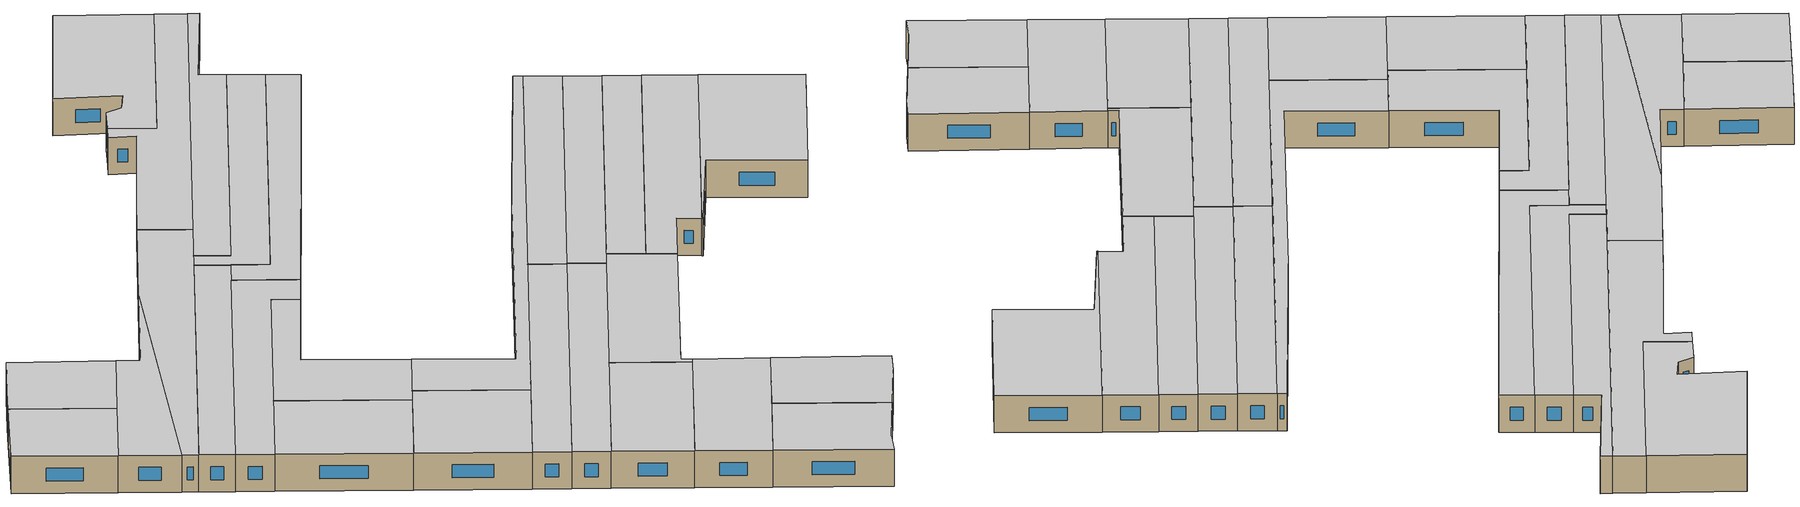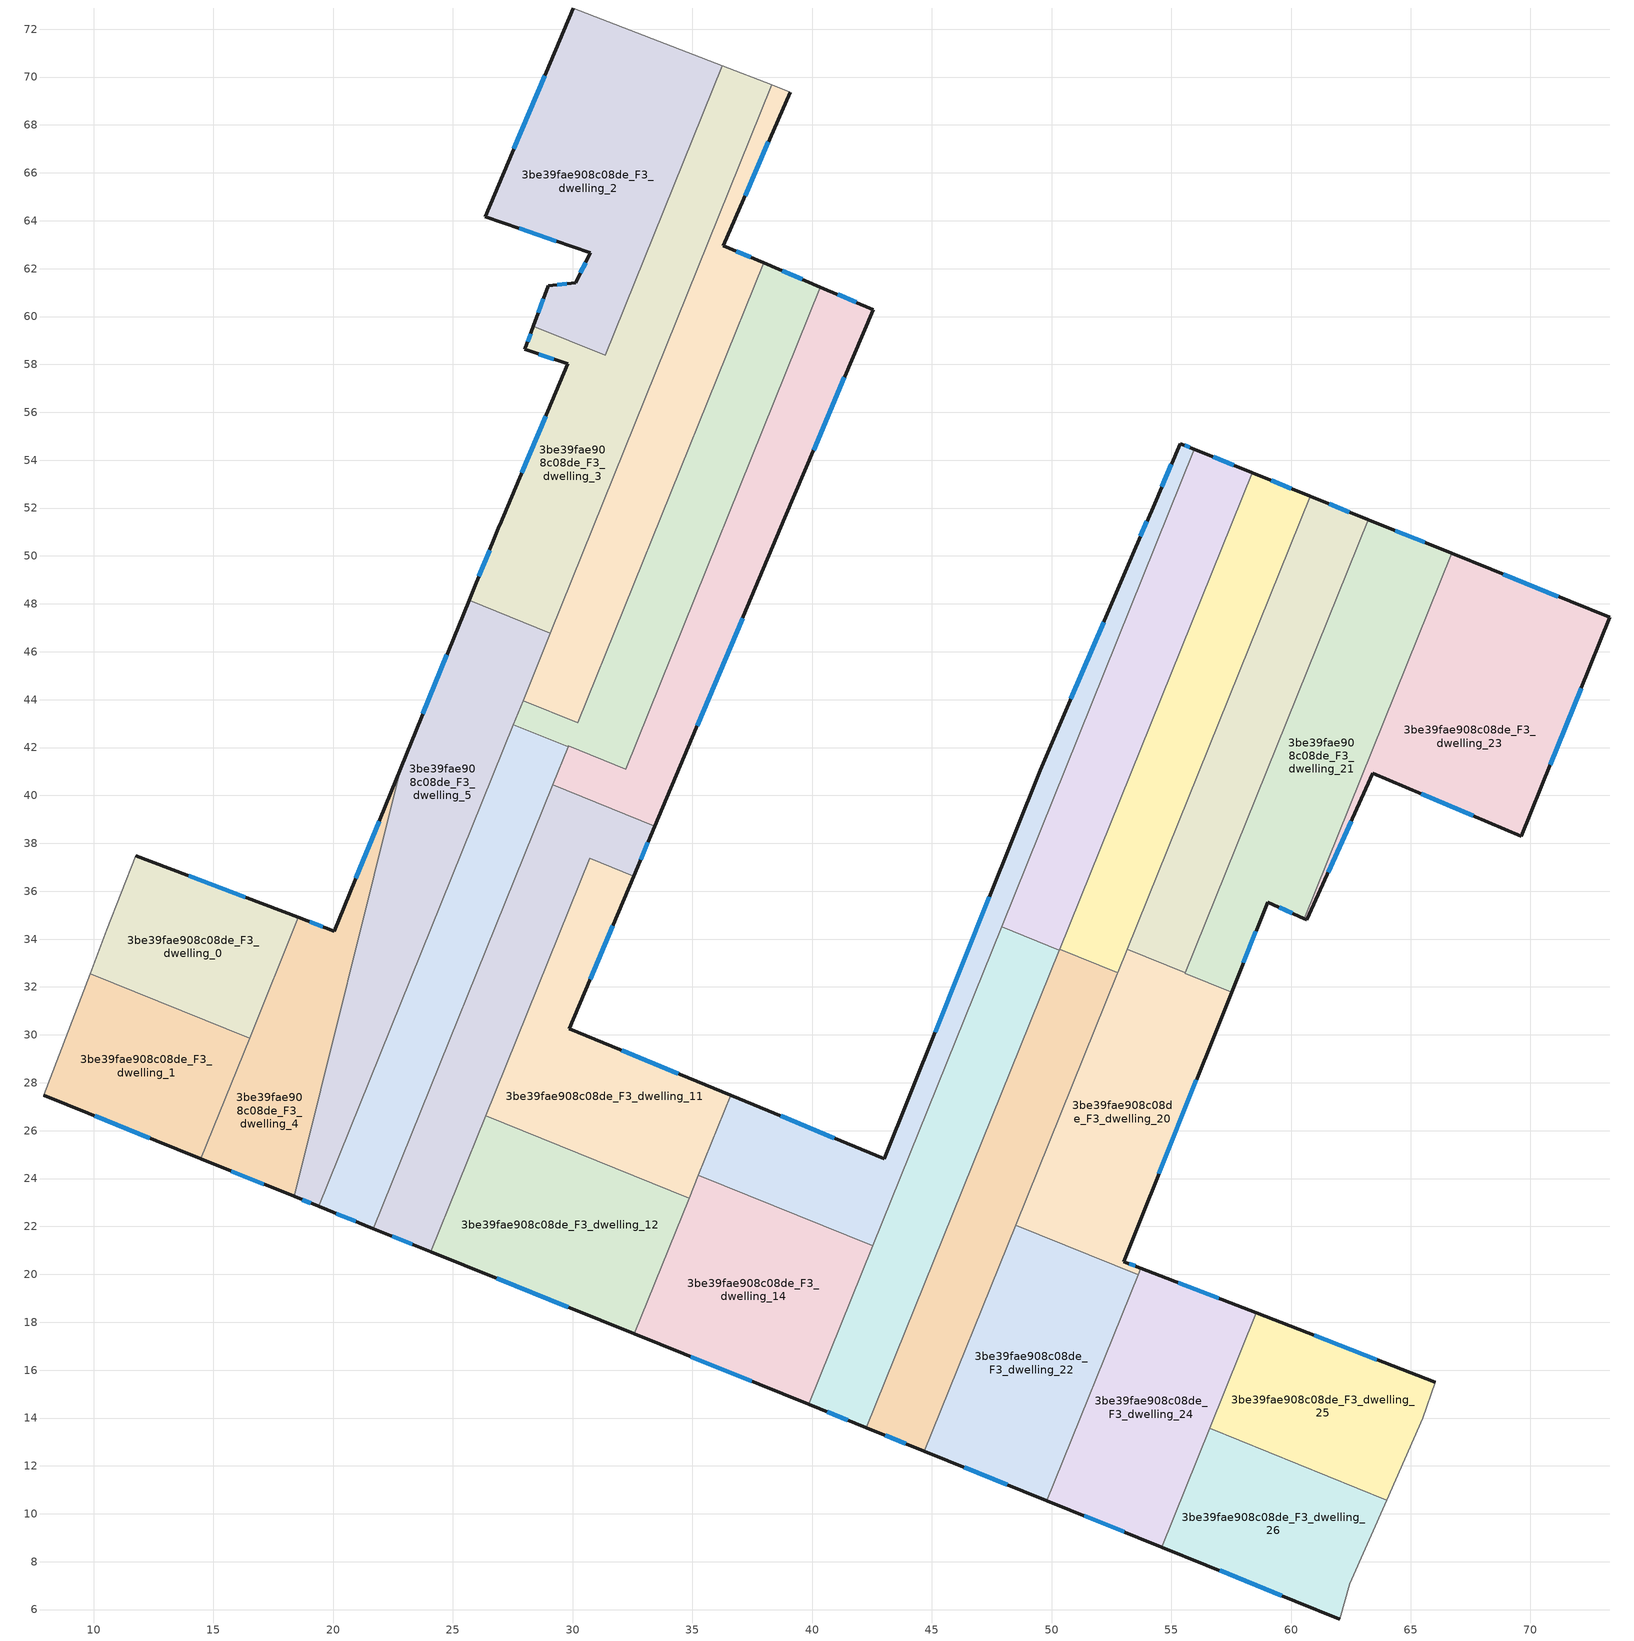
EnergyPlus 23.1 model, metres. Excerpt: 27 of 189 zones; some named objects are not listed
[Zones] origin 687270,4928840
3be39fae908c08de_F3_dwelling_0
 floor to 3be39fae908c08de_F2_dwelling_0 (EU_floor_Construction): 18.54,34.91 16.51,29.87 9.85,32.56 10.54,34.39 11.75,37.49 z9
 wall outside (EU_wall_Construction): 18.54,34.91 11.75,37.49 z9:12
 wall to 3be39fae908c08de_F3_dwelling_1 (EU_wall_Construction): 9.85,32.56 16.51,29.87 z9:12
 wall adiabatic (EU_wall_Construction): 11.75,37.49 10.54,34.39 9.85,32.56 z9:12
 wall to 3be39fae908c08de_F3_dwelling_4 (EU_wall_Construction): 16.51,29.87 18.54,34.91 z9:12
 window (EU_Window_Construction): 16.33,35.75 13.96,36.65 z9.98:11.02
 ceiling to 3be39fae908c08de_F4_dwelling_0 (EU_floor_Construction): 16.51,29.87 18.54,34.91 11.75,37.49 10.54,34.39 9.85,32.56 z12
3be39fae908c08de_F3_dwelling_1
 floor to 3be39fae908c08de_F2_dwelling_1 (EU_floor_Construction): 16.51,29.87 14.47,24.83 7.91,27.48 8.56,29.18 9.85,32.56 z9
 wall outside (EU_wall_Construction): 7.91,27.48 14.47,24.83 z9:12
 wall adiabatic (EU_wall_Construction): 9.85,32.56 8.56,29.18 7.91,27.48 z9:12
 wall to 3be39fae908c08de_F3_dwelling_4 (EU_wall_Construction): 14.47,24.83 16.5,29.87 z9:12
 window (EU_Window_Construction): 10.04,26.62 12.34,25.69 z9.98:11.02
 ceiling to 3be39fae908c08de_F4_dwelling_1 (EU_floor_Construction): 14.47,24.83 16.51,29.87 9.85,32.56 8.56,29.18 7.91,27.48 z12
3be39fae908c08de_F3_dwelling_10
 floor to 3be39fae908c08de_F2_dwelling_10 (EU_floor_Construction): 33.43,38.72 32.55,36.63 30.71,37.37 24.07,20.95 21.68,21.91 29.17,40.44 z9
 wall outside (EU_wall_Construction): 32.55,36.63 33.43,38.72 / 21.68,21.91 24.07,20.95 z9:12
 wall to 3be39fae908c08de_F3_dwelling_9 (EU_wall_Construction): 33.43,38.72 29.17,40.44 z9:12
 wall to 3be39fae908c08de_F3_dwelling_11 (EU_wall_Construction): 26.36,26.62 30.71,37.37 32.55,36.63 z9:12
 wall to 3be39fae908c08de_F3_dwelling_8 (EU_wall_Construction): 29.17,40.44 21.68,21.91 z9:12
 wall to 3be39fae908c08de_F3_dwelling_12 (EU_wall_Construction): 24.07,20.95 26.36,26.62 z9:12
 window (EU_Window_Construction): 32.84,37.31 33.14,38.04 / 22.46,21.6 23.29,21.26 z9.98:11.02
 ceiling to 3be39fae908c08de_F4_dwelling_10 (EU_floor_Construction): 24.07,20.95 30.71,37.37 32.55,36.63 33.43,38.72 29.17,40.44 21.68,21.91 z12
3be39fae908c08de_F3_dwelling_11
 floor to 3be39fae908c08de_F2_dwelling_11 (EU_floor_Construction): 32.55,36.63 29.86,30.26 36.6,27.47 34.87,23.18 26.36,26.62 30.71,37.37 z9
 wall outside (EU_wall_Construction): 36.6,27.47 29.86,30.26 32.55,36.63 z9:12
 wall to 3be39fae908c08de_F3_dwelling_12 (EU_wall_Construction): 26.36,26.62 34.87,23.18 z9:12
 wall to 3be39fae908c08de_F3_dwelling_13 (EU_wall_Construction): 35.25,24.14 36.6,27.47 z9:12
 wall to 3be39fae908c08de_F3_dwelling_14 (EU_wall_Construction): 34.87,23.18 35.25,24.14 z9:12
 window (EU_Window_Construction): 30.74,32.33 31.68,34.56 / 34.41,28.38 32.05,29.35 z9.98:11.02
 ceiling to 3be39fae908c08de_F4_dwelling_11 (EU_floor_Construction): 34.87,23.18 36.6,27.47 29.86,30.26 32.55,36.63 30.71,37.37 26.36,26.62 z12
3be39fae908c08de_F3_dwelling_12
 floor to 3be39fae908c08de_F2_dwelling_12 (EU_floor_Construction): 34.87,23.18 32.57,17.51 24.07,20.95 26.36,26.62 z9
 wall outside (EU_wall_Construction): 24.07,20.95 32.57,17.51 z9:12
 wall to 3be39fae908c08de_F3_dwelling_14 (EU_wall_Construction): 32.57,17.51 34.87,23.18 z9:12
 window (EU_Window_Construction): 26.84,19.83 29.81,18.63 z9.98:11.02
 ceiling to 3be39fae908c08de_F4_dwelling_12 (EU_floor_Construction): 32.57,17.51 34.87,23.18 26.36,26.62 24.07,20.95 z12
3be39fae908c08de_F3_dwelling_13
 floor to 3be39fae908c08de_F2_dwelling_13 (EU_floor_Construction): 55.97,54.45 42.53,21.2 35.25,24.14 36.6,27.47 43.02,24.83 49.52,41.05 53.45,50.23 54.24,52.04 55.37,54.7 z9
 wall outside (EU_wall_Construction): 55.97,54.45 55.37,54.7 54.24,52.04 53.45,50.23 49.52,41.05 43.02,24.83 36.6,27.47 z9:12
 wall to 3be39fae908c08de_F3_dwelling_14 (EU_wall_Construction): 35.25,24.14 42.53,21.2 z9:12
 wall to 3be39fae908c08de_F3_dwelling_15 (EU_wall_Construction): 47.91,34.51 55.97,54.45 z9:12
 wall to 3be39fae908c08de_F3_dwelling_17 (EU_wall_Construction): 42.53,21.2 47.91,34.51 z9:12
 window (EU_Window_Construction): 47.41,35.77 45.14,30.1 / 52.17,47.24 50.8,44.03 / 53.99,51.45 53.71,50.81 / 55,53.83 54.61,52.9 / 55.77,54.53 55.57,54.62 / 40.93,25.69 38.69,26.61 z9.98:11.02
 ceiling to 3be39fae908c08de_F4_dwelling_13 (EU_floor_Construction): 42.53,21.2 55.97,54.45 55.37,54.7 54.24,52.04 53.45,50.23 49.52,41.05 43.02,24.83 36.6,27.47 35.25,24.14 z12
3be39fae908c08de_F3_dwelling_14
 floor to 3be39fae908c08de_F2_dwelling_14 (EU_floor_Construction): 42.53,21.2 39.85,14.57 32.57,17.51 35.25,24.14 z9
 wall outside (EU_wall_Construction): 32.57,17.51 39.85,14.57 z9:12
 wall to 3be39fae908c08de_F3_dwelling_17 (EU_wall_Construction): 39.85,14.57 42.53,21.2 z9:12
 window (EU_Window_Construction): 34.94,16.55 37.48,15.53 z9.98:11.02
 ceiling to 3be39fae908c08de_F4_dwelling_14 (EU_floor_Construction): 39.85,14.57 42.53,21.2 35.25,24.14 32.57,17.51 z12
3be39fae908c08de_F3_dwelling_15
 floor to 3be39fae908c08de_F2_dwelling_15 (EU_floor_Construction): 58.39,53.47 50.33,33.53 47.91,34.51 55.97,54.45 z9
 wall outside (EU_wall_Construction): 58.39,53.47 55.97,54.45 z9:12
 wall to 3be39fae908c08de_F3_dwelling_19 (EU_wall_Construction): 47.91,34.51 50.33,33.53 50.35,33.58 z9:12
 wall to 3be39fae908c08de_F3_dwelling_16 (EU_wall_Construction): 50.35,33.58 58.39,53.47 z9:12
 window (EU_Window_Construction): 57.6,53.79 56.76,54.13 z9.98:11.02
 ceiling to 3be39fae908c08de_F4_dwelling_15 (EU_floor_Construction): 50.33,33.53 58.39,53.47 55.97,54.45 47.91,34.51 z12
3be39fae908c08de_F3_dwelling_16
 floor to 3be39fae908c08de_F2_dwelling_16 (EU_floor_Construction): 60.81,52.5 52.77,32.6 50.35,33.58 58.39,53.47 z9
 wall outside (EU_wall_Construction): 60.81,52.5 58.39,53.47 z9:12
 wall to 3be39fae908c08de_F3_dwelling_19 (EU_wall_Construction): 50.35,33.58 52.77,32.6 z9:12
 wall to 3be39fae908c08de_F3_dwelling_18 (EU_wall_Construction): 53.16,33.57 60.81,52.5 z9:12
 wall to 3be39fae908c08de_F3_dwelling_20 (EU_wall_Construction): 52.77,32.6 53.16,33.57 z9:12
 window (EU_Window_Construction): 60.02,52.81 59.17,53.16 z9.98:11.02
 ceiling to 3be39fae908c08de_F4_dwelling_16 (EU_floor_Construction): 52.77,32.6 60.81,52.5 58.39,53.47 50.35,33.58 z12
3be39fae908c08de_F3_dwelling_17
 floor to 3be39fae908c08de_F2_dwelling_17 (EU_floor_Construction): 50.33,33.53 42.27,13.59 39.85,14.57 47.91,34.51 z9
 wall outside (EU_wall_Construction): 39.85,14.57 42.27,13.59 z9:12
 wall to 3be39fae908c08de_F3_dwelling_19 (EU_wall_Construction): 42.27,13.59 50.33,33.53 47.91,34.51 z9:12
 window (EU_Window_Construction): 40.64,14.25 41.48,13.91 z9.98:11.02
 ceiling to 3be39fae908c08de_F4_dwelling_17 (EU_floor_Construction): 42.27,13.59 50.33,33.53 47.91,34.51 39.85,14.57 z12
3be39fae908c08de_F3_dwelling_18
 floor to 3be39fae908c08de_F2_dwelling_18 (EU_floor_Construction): 63.22,51.52 55.58,32.6 53.16,33.58 60.81,52.5 z9
 wall outside (EU_wall_Construction): 63.22,51.52 60.81,52.5 z9:12
 wall to 3be39fae908c08de_F3_dwelling_20 (EU_wall_Construction): 53.16,33.58 55.58,32.6 z9:12
 wall to 3be39fae908c08de_F3_dwelling_21 (EU_wall_Construction): 55.58,32.6 63.22,51.52 z9:12
 window (EU_Window_Construction): 62.44,51.84 61.59,52.18 z9.98:11.02
 ceiling to 3be39fae908c08de_F4_dwelling_18 (EU_floor_Construction): 55.58,32.6 63.22,51.52 60.81,52.5 53.16,33.58 z12
3be39fae908c08de_F3_dwelling_19
 floor to 3be39fae908c08de_F2_dwelling_19 (EU_floor_Construction): 52.77,32.6 52.75,32.55 44.69,12.61 42.27,13.59 50.33,33.53 50.35,33.58 z9
 wall outside (EU_wall_Construction): 42.27,13.59 44.69,12.61 z9:12
 wall to 3be39fae908c08de_F3_dwelling_20 (EU_wall_Construction): 48.5,22.05 52.75,32.55 52.77,32.6 z9:12
 wall to 3be39fae908c08de_F3_dwelling_22 (EU_wall_Construction): 44.69,12.61 48.5,22.05 z9:12
 window (EU_Window_Construction): 43.06,13.27 43.9,12.93 z9.98:11.02
 ceiling to 3be39fae908c08de_F4_dwelling_19 (EU_floor_Construction): 44.69,12.61 52.75,32.55 52.77,32.6 50.35,33.58 50.33,33.53 42.27,13.59 z12
3be39fae908c08de_F3_dwelling_2
 floor to 3be39fae908c08de_F2_dwelling_2 (EU_floor_Construction): 36.25,70.47 31.36,58.39 28.36,59.6 28.98,61.29 30.13,61.42 30.73,62.66 26.35,64.18 30.02,72.88 z9
 wall outside (EU_wall_Construction): 30.02,72.88 26.35,64.18 30.73,62.66 30.13,61.42 28.98,61.29 28.36,59.6 z9:12
 wall adiabatic (EU_wall_Construction): 36.25,70.47 30.02,72.88 z9:12
 wall to 3be39fae908c08de_F3_dwelling_3 (EU_wall_Construction): 28.36,59.6 31.36,58.39 36.25,70.47 z9:12
 window (EU_Window_Construction): 30.54,62.25 30.33,61.82 / 27.78,63.68 29.31,63.15 / 28.83,70.05 27.55,67.01 / 28.78,60.74 28.56,60.15 / 29.76,61.37 29.36,61.33 z9.98:11.02
 ceiling to 3be39fae908c08de_F4_dwelling_2 (EU_floor_Construction): 31.36,58.39 36.25,70.47 30.02,72.88 26.35,64.18 30.73,62.66 30.13,61.42 28.98,61.29 28.36,59.6 z12
3be39fae908c08de_F3_dwelling_20
 floor to 3be39fae908c08de_F2_dwelling_20 (EU_floor_Construction): 57.52,31.79 53.01,20.54 53.73,20.26 53.61,19.98 48.5,22.05 53.16,33.58 55.58,32.6 55.57,32.58 z9
 wall outside (EU_wall_Construction): 53.73,20.26 53.01,20.54 57.52,31.79 z9:12
 wall to 3be39fae908c08de_F3_dwelling_22 (EU_wall_Construction): 48.5,22.05 53.61,19.98 z9:12
 wall to 3be39fae908c08de_F3_dwelling_21 (EU_wall_Construction): 57.52,31.79 55.57,32.58 55.58,32.6 z9:12
 wall to 3be39fae908c08de_F3_dwelling_24 (EU_wall_Construction): 53.61,19.98 53.73,20.26 z9:12
 window (EU_Window_Construction): 53.49,20.35 53.24,20.45 / 54.48,24.2 56.05,28.13 z9.98:11.02
 ceiling to 3be39fae908c08de_F4_dwelling_20 (EU_floor_Construction): 53.73,20.26 53.01,20.54 57.52,31.79 55.57,32.58 55.58,32.6 53.16,33.58 48.5,22.05 53.61,19.98 z12
3be39fae908c08de_F3_dwelling_21
 floor to 3be39fae908c08de_F2_dwelling_21 (EU_floor_Construction): 66.71,50.11 60.54,34.85 59.02,35.55 57.52,31.79 55.57,32.58 63.22,51.52 z9
 wall outside (EU_wall_Construction): 66.71,50.11 63.22,51.52 / 57.52,31.79 59.02,35.55 60.54,34.85 z9:12
 wall to 3be39fae908c08de_F3_dwelling_23 (EU_wall_Construction): 60.54,34.85 66.71,50.11 z9:12
 window (EU_Window_Construction): 65.57,50.57 64.36,51.06 / 59.52,35.32 60.05,35.08 / 58.01,33.01 58.53,34.32 z9.98:11.02
 ceiling to 3be39fae908c08de_F4_dwelling_21 (EU_floor_Construction): 60.54,34.85 66.71,50.11 63.22,51.52 55.57,32.58 57.52,31.79 59.02,35.55 z12
3be39fae908c08de_F3_dwelling_22
 floor to 3be39fae908c08de_F2_dwelling_22 (EU_floor_Construction): 53.61,19.98 49.8,10.55 44.69,12.61 48.5,22.05 z9
 wall outside (EU_wall_Construction): 44.69,12.61 49.8,10.55 z9:12
 wall to 3be39fae908c08de_F3_dwelling_24 (EU_wall_Construction): 49.8,10.55 53.61,19.98 z9:12
 window (EU_Window_Construction): 46.35,11.94 48.14,11.22 z9.98:11.02
 ceiling to 3be39fae908c08de_F4_dwelling_22 (EU_floor_Construction): 49.8,10.55 53.61,19.98 48.5,22.05 44.69,12.61 z12
3be39fae908c08de_F3_dwelling_23
 floor to 3be39fae908c08de_F2_dwelling_23 (EU_floor_Construction): 73.31,47.43 69.62,38.3 63.41,40.92 60.65,34.81 60.54,34.85 66.71,50.11 z9
 wall outside (EU_wall_Construction): 60.54,34.85 60.65,34.81 63.41,40.92 69.62,38.3 73.31,47.43 66.71,50.11 z9:12
 window (EU_Window_Construction): 70.82,41.27 72.11,44.47 / 65.43,40.07 67.6,39.15 / 61.55,36.79 62.51,38.93 / 71.16,48.3 68.86,49.24 z9.98:11.02
 ceiling to 3be39fae908c08de_F4_dwelling_23 (EU_floor_Construction): 69.62,38.3 73.31,47.43 66.71,50.11 60.54,34.85 60.65,34.81 63.41,40.92 z12
3be39fae908c08de_F3_dwelling_24
 floor to 3be39fae908c08de_F2_dwelling_24 (EU_floor_Construction): 58.55,18.39 54.6,8.61 49.8,10.55 53.73,20.26 z9
 wall outside (EU_wall_Construction): 49.8,10.55 54.6,8.61 / 58.55,18.39 53.73,20.26 z9:12
 wall to 3be39fae908c08de_F3_dwelling_26 (EU_wall_Construction): 54.6,8.61 56.6,13.56 z9:12
 wall to 3be39fae908c08de_F3_dwelling_25 (EU_wall_Construction): 56.6,13.56 58.55,18.39 z9:12
 window (EU_Window_Construction): 51.36,9.92 53.04,9.24 / 56.98,19 55.3,19.65 z9.98:11.02
 ceiling to 3be39fae908c08de_F4_dwelling_24 (EU_floor_Construction): 54.6,8.61 58.55,18.39 53.73,20.26 49.8,10.55 z12
3be39fae908c08de_F3_dwelling_25
 floor to 3be39fae908c08de_F2_dwelling_25 (EU_floor_Construction): 66.02,15.5 65.5,14 63.99,10.58 56.6,13.56 58.55,18.39 z9
 wall outside (EU_wall_Construction): 66.02,15.5 58.55,18.39 z9:12
 wall adiabatic (EU_wall_Construction): 63.99,10.58 65.5,14 66.02,15.5 z9:12
 wall to 3be39fae908c08de_F3_dwelling_26 (EU_wall_Construction): 56.6,13.56 63.99,10.58 z9:12
 window (EU_Window_Construction): 63.59,16.44 60.98,17.45 z9.98:11.02
 ceiling to 3be39fae908c08de_F4_dwelling_25 (EU_floor_Construction): 63.99,10.58 65.5,14 66.02,15.5 58.55,18.39 56.6,13.56 z12
3be39fae908c08de_F3_dwelling_26
 floor to 3be39fae908c08de_F2_dwelling_26 (EU_floor_Construction): 63.99,10.58 62.45,7.08 62.03,5.61 54.6,8.61 56.6,13.56 z9
 wall outside (EU_wall_Construction): 54.6,8.61 62.03,5.61 z9:12
 wall adiabatic (EU_wall_Construction): 62.03,5.61 62.45,7.08 63.99,10.58 z9:12
 window (EU_Window_Construction): 57.01,7.63 59.61,6.58 z9.98:11.02
 ceiling to 3be39fae908c08de_F4_dwelling_26 (EU_floor_Construction): 62.03,5.61 62.45,7.08 63.99,10.58 56.6,13.56 54.6,8.61 z12
3be39fae908c08de_F3_dwelling_3
 floor to 3be39fae908c08de_F2_dwelling_3 (EU_floor_Construction): 38.32,69.67 29.07,46.77 25.67,48.14 26.94,51.26 26.96,51.29 29.79,58.03 28,58.63 28.36,59.6 31.36,58.39 36.25,70.47 z9
 wall outside (EU_wall_Construction): 28.36,59.6 28,58.63 29.79,58.03 26.96,51.29 26.94,51.26 25.67,48.14 z9:12
 wall adiabatic (EU_wall_Construction): 38.32,69.67 36.25,70.47 z9:12
 wall to 3be39fae908c08de_F3_dwelling_5 (EU_wall_Construction): 25.67,48.14 29.07,46.77 z9:12
 wall to 3be39fae908c08de_F3_dwelling_6 (EU_wall_Construction): 29.07,46.77 38.32,69.67 z9:12
 window (EU_Window_Construction): 28.87,55.84 27.88,53.48 / 28.58,58.43 29.21,58.22 / 28.24,59.29 28.12,58.94 / 26.53,50.24 26.09,49.15 z9.98:11.02
 ceiling to 3be39fae908c08de_F4_dwelling_3 (EU_floor_Construction): 29.07,46.77 38.32,69.67 36.25,70.47 31.36,58.39 28.36,59.6 28,58.63 29.79,58.03 26.96,51.29 26.94,51.26 25.67,48.14 z12
3be39fae908c08de_F3_dwelling_4
 floor to 3be39fae908c08de_F2_dwelling_4 (EU_floor_Construction): 22.82,41.14 18.36,23.25 14.47,24.83 18.54,34.91 20.04,34.34 z9
 wall outside (EU_wall_Construction): 22.82,41.14 20.04,34.34 18.54,34.91 / 14.47,24.83 18.36,23.25 z9:12
 wall to 3be39fae908c08de_F3_dwelling_5 (EU_wall_Construction): 18.36,23.25 22.82,41.14 z9:12
 window (EU_Window_Construction): 19.55,34.52 19.03,34.72 / 21.92,38.93 20.95,36.55 / 15.74,24.32 17.1,23.76 z9.98:11.02
 ceiling to 3be39fae908c08de_F4_dwelling_4 (EU_floor_Construction): 18.36,23.25 22.82,41.14 20.04,34.34 18.54,34.91 14.47,24.83 z12
3be39fae908c08de_F3_dwelling_5
 floor to 3be39fae908c08de_F2_dwelling_5 (EU_floor_Construction): 29.07,46.77 19.39,22.84 18.36,23.25 22.82,41.14 25.67,48.14 z9
 wall outside (EU_wall_Construction): 25.67,48.14 22.82,41.14 / 18.36,23.25 19.39,22.84 z9:12
 wall to 3be39fae908c08de_F3_dwelling_8 (EU_wall_Construction): 19.39,22.84 27.52,42.95 z9:12
 wall to 3be39fae908c08de_F3_dwelling_7 (EU_wall_Construction): 27.52,42.95 27.93,43.96 z9:12
 wall to 3be39fae908c08de_F3_dwelling_6 (EU_wall_Construction): 27.93,43.96 29.07,46.77 z9:12
 window (EU_Window_Construction): 24.74,45.87 23.75,43.42 / 18.7,23.12 19.06,22.97 z9.98:11.02
 ceiling to 3be39fae908c08de_F4_dwelling_5 (EU_floor_Construction): 19.39,22.84 29.07,46.77 25.67,48.14 22.82,41.14 18.36,23.25 z12
3be39fae908c08de_F3_dwelling_6
 floor to 3be39fae908c08de_F2_dwelling_6 (EU_floor_Construction): 39.08,69.38 36.29,62.97 37.98,62.25 30.22,43.04 27.93,43.96 38.32,69.67 z9
 wall outside (EU_wall_Construction): 37.98,62.25 36.29,62.97 39.08,69.38 z9:12
 wall adiabatic (EU_wall_Construction): 39.08,69.38 38.32,69.67 z9:12
 wall to 3be39fae908c08de_F3_dwelling_7 (EU_wall_Construction): 27.93,43.96 30.22,43.04 37.98,62.25 z9:12
 window (EU_Window_Construction): 37.2,65.05 38.17,67.29 / 37.43,62.48 36.84,62.73 z9.98:11.02
 ceiling to 3be39fae908c08de_F4_dwelling_6 (EU_floor_Construction): 30.22,43.04 37.98,62.25 36.29,62.97 39.08,69.38 38.32,69.67 27.93,43.96 z12
3be39fae908c08de_F3_dwelling_7
 floor to 3be39fae908c08de_F2_dwelling_7 (EU_floor_Construction): 40.35,61.23 32.21,41.1 29.82,42.07 29.81,42.03 27.52,42.95 27.93,43.96 30.22,43.04 37.98,62.25 z9
 wall outside (EU_wall_Construction): 40.35,61.23 37.98,62.25 z9:12
 wall to 3be39fae908c08de_F3_dwelling_9 (EU_wall_Construction): 29.81,42.03 29.82,42.07 32.21,41.1 40.35,61.23 z9:12
 wall to 3be39fae908c08de_F3_dwelling_8 (EU_wall_Construction): 27.52,42.95 29.81,42.03 z9:12
 window (EU_Window_Construction): 39.58,61.56 38.75,61.91 z9.98:11.02
 ceiling to 3be39fae908c08de_F4_dwelling_7 (EU_floor_Construction): 32.21,41.1 40.35,61.23 37.98,62.25 30.22,43.04 27.93,43.96 27.52,42.95 29.81,42.03 29.82,42.07 z12
3be39fae908c08de_F3_dwelling_8
 floor to 3be39fae908c08de_F2_dwelling_8 (EU_floor_Construction): 29.81,42.03 21.68,21.91 19.39,22.84 27.52,42.95 z9
 wall outside (EU_wall_Construction): 19.39,22.84 21.68,21.91 z9:12
 wall to 3be39fae908c08de_F3_dwelling_9 (EU_wall_Construction): 29.16,40.44 29.81,42.03 z9:12
 window (EU_Window_Construction): 20.14,22.54 20.94,22.21 z9.98:11.02
 ceiling to 3be39fae908c08de_F4_dwelling_8 (EU_floor_Construction): 21.68,21.91 29.81,42.03 27.52,42.95 19.39,22.84 z12
3be39fae908c08de_F3_dwelling_9
 floor to 3be39fae908c08de_F2_dwelling_9 (EU_floor_Construction): 42.55,60.29 38.86,51.6 33.43,38.72 29.17,40.44 29.82,42.07 32.21,41.1 40.35,61.23 z9
 wall outside (EU_wall_Construction): 33.43,38.72 38.86,51.6 42.55,60.29 40.35,61.23 z9:12
 window (EU_Window_Construction): 41.84,60.59 41.07,60.92 / 40.06,54.42 41.35,57.46 / 35.2,42.9 37.1,47.41 z9.98:11.02
 ceiling to 3be39fae908c08de_F4_dwelling_9 (EU_floor_Construction): 33.43,38.72 38.86,51.6 42.55,60.29 40.35,61.23 32.21,41.1 29.82,42.07 29.17,40.44 z12
[Building]
EU S2 Campaign: North Axis=0; Terrain=City; Solar Distribution=FullExterior
[Site:Location]
Bologna: Latitude=44.5; Longitude=11.25; Time Zone=1; Elevation=37
[SizingPeriod:WeatherFileDays]
AnnualSizingPeriod: Begin Month=1; Begin Day of Month=1; End Month=12; End Day of Month=31; Day of Week for Start Day=Monday; Use Weather File Daylight Saving Period=No; Use Weather File Rain and Snow Indicators=No
[MATERIAL]
EU_InternalMass_Material: Roughness=MediumRough; Thickness=0.1; Conductivity=1; Density=1800; Specific Heat=900; Thermal Absorptance=0.9; Solar Absorptance=0.7; Visible Absorptance=0.7
[MATERIAL:NOMASS] Roughness=MediumRough; Thermal Absorptance=0.9; Solar Absorptance=0.7; Visible Absorptance=0.7
Name | Thermal Resistance
EU_wall_NoMass | 0.905828
EU_floor_NoMass | 0.67114
[WINDOWMATERIAL:SIMPLEGLAZINGSYSTEM]
EU_Window_SimpleGlazing: UFactor=4.52486; Solar Heat Gain Coefficient=0.85; Visible Transmittance=0.85
[CONSTRUCTION]
EU_wall_Construction: EU_wall_NoMass
EU_floor_Construction: EU_floor_NoMass
EU_Window_Construction: EU_Window_SimpleGlazing
EU_InternalMass_Construction: EU_InternalMass_Material
[ZONE] Type=1; Multiplier=1; Ceiling Height=autocalculate; Floor Area=autocalculate; Part of Total Floor Area=Yes
Name | Volume
3be39fae908c08de_F3_dwelling_0 | 116.206
3be39fae908c08de_F3_dwelling_1 | 116.202
3be39fae908c08de_F3_dwelling_10 | 168.331
3be39fae908c08de_F3_dwelling_11 | 168.342
3be39fae908c08de_F3_dwelling_12 | 168.356
3be39fae908c08de_F3_dwelling_13; 3be39fae908c08de_F3_dwelling_14 | 168.341
3be39fae908c08de_F3_dwelling_15 | 168.348
3be39fae908c08de_F3_dwelling_16 | 167.947
3be39fae908c08de_F3_dwelling_17 | 168.357
3be39fae908c08de_F3_dwelling_18 | 159.724
3be39fae908c08de_F3_dwelling_19 | 168.722
3be39fae908c08de_F3_dwelling_2 | 220.452
3be39fae908c08de_F3_dwelling_20 | 176.969
3be39fae908c08de_F3_dwelling_21 | 210.297
3be39fae908c08de_F3_dwelling_22; 3be39fae908c08de_F3_dwelling_6 | 168.363
3be39fae908c08de_F3_dwelling_23 | 214.471
3be39fae908c08de_F3_dwelling_24 | 162.975
3be39fae908c08de_F3_dwelling_25 | 126.991
3be39fae908c08de_F3_dwelling_26 | 126.985
3be39fae908c08de_F3_dwelling_3 | 218.662
3be39fae908c08de_F3_dwelling_4 | 123.959
3be39fae908c08de_F3_dwelling_5 | 214.555
3be39fae908c08de_F3_dwelling_7 | 176.402
3be39fae908c08de_F3_dwelling_8 | 160.315
3be39fae908c08de_F3_dwelling_9 | 168.313
[INTERNALMASS] Construction=EU_InternalMass_Construction
Name | Zone or ZoneList | Surface Area
3be39fae908c08de_F3_dwelling_0_EU_InternalMass | 3be39fae908c08de_F3_dwelling_0 | 38.7339
3be39fae908c08de_F3_dwelling_1_EU_InternalMass | 3be39fae908c08de_F3_dwelling_1 | 38.7339
3be39fae908c08de_F3_dwelling_2_EU_InternalMass | 3be39fae908c08de_F3_dwelling_2 | 73.4819
3be39fae908c08de_F3_dwelling_3_EU_InternalMass | 3be39fae908c08de_F3_dwelling_3 | 72.8845
3be39fae908c08de_F3_dwelling_4_EU_InternalMass | 3be39fae908c08de_F3_dwelling_4 | 41.3189
3be39fae908c08de_F3_dwelling_5_EU_InternalMass | 3be39fae908c08de_F3_dwelling_5 | 71.5164
3be39fae908c08de_F3_dwelling_6_EU_InternalMass | 3be39fae908c08de_F3_dwelling_6 | 56.1212
3be39fae908c08de_F3_dwelling_7_EU_InternalMass | 3be39fae908c08de_F3_dwelling_7 | 58.8052
3be39fae908c08de_F3_dwelling_8_EU_InternalMass | 3be39fae908c08de_F3_dwelling_8 | 53.441
3be39fae908c08de_F3_dwelling_9_EU_InternalMass | 3be39fae908c08de_F3_dwelling_9 | 56.1043
3be39fae908c08de_F3_dwelling_10_EU_InternalMass | 3be39fae908c08de_F3_dwelling_10 | 56.1109
3be39fae908c08de_F3_dwelling_11_EU_InternalMass | 3be39fae908c08de_F3_dwelling_11 | 56.1133
3be39fae908c08de_F3_dwelling_12_EU_InternalMass | 3be39fae908c08de_F3_dwelling_12 | 56.1186
3be39fae908c08de_F3_dwelling_13_EU_InternalMass | 3be39fae908c08de_F3_dwelling_13 | 56.1133
3be39fae908c08de_F3_dwelling_14_EU_InternalMass | 3be39fae908c08de_F3_dwelling_14 | 56.113
3be39fae908c08de_F3_dwelling_15_EU_InternalMass | 3be39fae908c08de_F3_dwelling_15 | 56.1159
3be39fae908c08de_F3_dwelling_16_EU_InternalMass | 3be39fae908c08de_F3_dwelling_16 | 55.979
3be39fae908c08de_F3_dwelling_17_EU_InternalMass | 3be39fae908c08de_F3_dwelling_17 | 56.1192
3be39fae908c08de_F3_dwelling_18_EU_InternalMass | 3be39fae908c08de_F3_dwelling_18 | 53.2406
3be39fae908c08de_F3_dwelling_19_EU_InternalMass | 3be39fae908c08de_F3_dwelling_19 | 56.2447
3be39fae908c08de_F3_dwelling_20_EU_InternalMass | 3be39fae908c08de_F3_dwelling_20 | 58.9878
3be39fae908c08de_F3_dwelling_21_EU_InternalMass | 3be39fae908c08de_F3_dwelling_21 | 70.0958
3be39fae908c08de_F3_dwelling_22_EU_InternalMass | 3be39fae908c08de_F3_dwelling_22 | 56.1199
3be39fae908c08de_F3_dwelling_23_EU_InternalMass | 3be39fae908c08de_F3_dwelling_23 | 71.4936
3be39fae908c08de_F3_dwelling_24_EU_InternalMass | 3be39fae908c08de_F3_dwelling_24 | 54.3247
3be39fae908c08de_F3_dwelling_25_EU_InternalMass | 3be39fae908c08de_F3_dwelling_25 | 42.3306
3be39fae908c08de_F3_dwelling_26_EU_InternalMass | 3be39fae908c08de_F3_dwelling_26 | 42.3281
[OTHEREQUIPMENT] Fuel Type=Electricity; Design Level Calculation Method=Watts/Area; Power per Zone Floor Area=1; Fraction Latent=0; Fraction Radiant=0; Fraction Lost=0; Carbon Dioxide Generation Rate=0; EndUse Subcategory=EU_Step8_InternalGains
Name | Zone or ZoneList or Space or SpaceList | Schedule
EU_Step8_InternalGain_3be39fae908c08de_F3_dwelling_0_f000 | 3be39fae908c08de_F3_dwelling_0 | EU_Step8_GainSchedule_3be39fae908c08de_F3_dwelling_0_f000
EU_Step8_InternalGain_3be39fae908c08de_F3_dwelling_1_f000 | 3be39fae908c08de_F3_dwelling_1 | EU_Step8_GainSchedule_3be39fae908c08de_F3_dwelling_1_f000
EU_Step8_InternalGain_3be39fae908c08de_F3_dwelling_2_f000 | 3be39fae908c08de_F3_dwelling_2 | EU_Step8_GainSchedule_3be39fae908c08de_F3_dwelling_2_f000
EU_Step8_InternalGain_3be39fae908c08de_F3_dwelling_3_f000 | 3be39fae908c08de_F3_dwelling_3 | EU_Step8_GainSchedule_3be39fae908c08de_F3_dwelling_3_f000
EU_Step8_InternalGain_3be39fae908c08de_F3_dwelling_4_f000 | 3be39fae908c08de_F3_dwelling_4 | EU_Step8_GainSchedule_3be39fae908c08de_F3_dwelling_4_f000
EU_Step8_InternalGain_3be39fae908c08de_F3_dwelling_5_f000 | 3be39fae908c08de_F3_dwelling_5 | EU_Step8_GainSchedule_3be39fae908c08de_F3_dwelling_5_f000
EU_Step8_InternalGain_3be39fae908c08de_F3_dwelling_6_f000 | 3be39fae908c08de_F3_dwelling_6 | EU_Step8_GainSchedule_3be39fae908c08de_F3_dwelling_6_f000
EU_Step8_InternalGain_3be39fae908c08de_F3_dwelling_7_f000 | 3be39fae908c08de_F3_dwelling_7 | EU_Step8_GainSchedule_3be39fae908c08de_F3_dwelling_7_f000
EU_Step8_InternalGain_3be39fae908c08de_F3_dwelling_8_f000 | 3be39fae908c08de_F3_dwelling_8 | EU_Step8_GainSchedule_3be39fae908c08de_F3_dwelling_8_f000
EU_Step8_InternalGain_3be39fae908c08de_F3_dwelling_9_f000 | 3be39fae908c08de_F3_dwelling_9 | EU_Step8_GainSchedule_3be39fae908c08de_F3_dwelling_9_f000
EU_Step8_InternalGain_3be39fae908c08de_F3_dwelling_10_f000 | 3be39fae908c08de_F3_dwelling_10 | EU_Step8_GainSchedule_3be39fae908c08de_F3_dwelling_10_f000
EU_Step8_InternalGain_3be39fae908c08de_F3_dwelling_11_f000 | 3be39fae908c08de_F3_dwelling_11 | EU_Step8_GainSchedule_3be39fae908c08de_F3_dwelling_11_f000
EU_Step8_InternalGain_3be39fae908c08de_F3_dwelling_12_f000 | 3be39fae908c08de_F3_dwelling_12 | EU_Step8_GainSchedule_3be39fae908c08de_F3_dwelling_12_f000
EU_Step8_InternalGain_3be39fae908c08de_F3_dwelling_13_f000 | 3be39fae908c08de_F3_dwelling_13 | EU_Step8_GainSchedule_3be39fae908c08de_F3_dwelling_13_f000
EU_Step8_InternalGain_3be39fae908c08de_F3_dwelling_14_f000 | 3be39fae908c08de_F3_dwelling_14 | EU_Step8_GainSchedule_3be39fae908c08de_F3_dwelling_14_f000
EU_Step8_InternalGain_3be39fae908c08de_F3_dwelling_15_f000 | 3be39fae908c08de_F3_dwelling_15 | EU_Step8_GainSchedule_3be39fae908c08de_F3_dwelling_15_f000
EU_Step8_InternalGain_3be39fae908c08de_F3_dwelling_16_f000 | 3be39fae908c08de_F3_dwelling_16 | EU_Step8_GainSchedule_3be39fae908c08de_F3_dwelling_16_f000
EU_Step8_InternalGain_3be39fae908c08de_F3_dwelling_17_f000 | 3be39fae908c08de_F3_dwelling_17 | EU_Step8_GainSchedule_3be39fae908c08de_F3_dwelling_17_f000
EU_Step8_InternalGain_3be39fae908c08de_F3_dwelling_18_f000 | 3be39fae908c08de_F3_dwelling_18 | EU_Step8_GainSchedule_3be39fae908c08de_F3_dwelling_18_f000
EU_Step8_InternalGain_3be39fae908c08de_F3_dwelling_19_f000 | 3be39fae908c08de_F3_dwelling_19 | EU_Step8_GainSchedule_3be39fae908c08de_F3_dwelling_19_f000
EU_Step8_InternalGain_3be39fae908c08de_F3_dwelling_20_f000 | 3be39fae908c08de_F3_dwelling_20 | EU_Step8_GainSchedule_3be39fae908c08de_F3_dwelling_20_f000
EU_Step8_InternalGain_3be39fae908c08de_F3_dwelling_21_f000 | 3be39fae908c08de_F3_dwelling_21 | EU_Step8_GainSchedule_3be39fae908c08de_F3_dwelling_21_f000
EU_Step8_InternalGain_3be39fae908c08de_F3_dwelling_22_f000 | 3be39fae908c08de_F3_dwelling_22 | EU_Step8_GainSchedule_3be39fae908c08de_F3_dwelling_22_f000
EU_Step8_InternalGain_3be39fae908c08de_F3_dwelling_23_f000 | 3be39fae908c08de_F3_dwelling_23 | EU_Step8_GainSchedule_3be39fae908c08de_F3_dwelling_23_f000
EU_Step8_InternalGain_3be39fae908c08de_F3_dwelling_24_f000 | 3be39fae908c08de_F3_dwelling_24 | EU_Step8_GainSchedule_3be39fae908c08de_F3_dwelling_24_f000
EU_Step8_InternalGain_3be39fae908c08de_F3_dwelling_25_f000 | 3be39fae908c08de_F3_dwelling_25 | EU_Step8_GainSchedule_3be39fae908c08de_F3_dwelling_25_f000
EU_Step8_InternalGain_3be39fae908c08de_F3_dwelling_26_f000 | 3be39fae908c08de_F3_dwelling_26 | EU_Step8_GainSchedule_3be39fae908c08de_F3_dwelling_26_f000
[ZONEVENTILATION:DESIGNFLOWRATE] Schedule=EU_AlwaysOn; Design Flow Rate Calculation Method=AirChanges/Hour; Air Changes per Hour=0.73129; Ventilation Type=Natural; Fan Pressure Rise=0; Fan Total Efficiency=1; Constant Term Coefficient=1; Temperature Term Coefficient=0; Velocity Term Coefficient=0; Velocity Squared Term Coefficient=0; Minimum Indoor Temperature=-100; Maximum Indoor Temperature=100; Delta Temperature=-100; Minimum Outdoor Temperature=-100; Maximum Outdoor Temperature=100; Maximum Wind Speed=40
Name | Zone or ZoneList or Space or SpaceList
EU_ConstantAir_3be39fae908c08de_F3_dwelling_0 | 3be39fae908c08de_F3_dwelling_0
EU_ConstantAir_3be39fae908c08de_F3_dwelling_1 | 3be39fae908c08de_F3_dwelling_1
EU_ConstantAir_3be39fae908c08de_F3_dwelling_2 | 3be39fae908c08de_F3_dwelling_2
EU_ConstantAir_3be39fae908c08de_F3_dwelling_3 | 3be39fae908c08de_F3_dwelling_3
EU_ConstantAir_3be39fae908c08de_F3_dwelling_4 | 3be39fae908c08de_F3_dwelling_4
EU_ConstantAir_3be39fae908c08de_F3_dwelling_5 | 3be39fae908c08de_F3_dwelling_5
EU_ConstantAir_3be39fae908c08de_F3_dwelling_6 | 3be39fae908c08de_F3_dwelling_6
EU_ConstantAir_3be39fae908c08de_F3_dwelling_7 | 3be39fae908c08de_F3_dwelling_7
EU_ConstantAir_3be39fae908c08de_F3_dwelling_8 | 3be39fae908c08de_F3_dwelling_8
EU_ConstantAir_3be39fae908c08de_F3_dwelling_9 | 3be39fae908c08de_F3_dwelling_9
EU_ConstantAir_3be39fae908c08de_F3_dwelling_10 | 3be39fae908c08de_F3_dwelling_10
EU_ConstantAir_3be39fae908c08de_F3_dwelling_11 | 3be39fae908c08de_F3_dwelling_11
EU_ConstantAir_3be39fae908c08de_F3_dwelling_12 | 3be39fae908c08de_F3_dwelling_12
EU_ConstantAir_3be39fae908c08de_F3_dwelling_13 | 3be39fae908c08de_F3_dwelling_13
EU_ConstantAir_3be39fae908c08de_F3_dwelling_14 | 3be39fae908c08de_F3_dwelling_14
EU_ConstantAir_3be39fae908c08de_F3_dwelling_15 | 3be39fae908c08de_F3_dwelling_15
EU_ConstantAir_3be39fae908c08de_F3_dwelling_16 | 3be39fae908c08de_F3_dwelling_16
EU_ConstantAir_3be39fae908c08de_F3_dwelling_17 | 3be39fae908c08de_F3_dwelling_17
EU_ConstantAir_3be39fae908c08de_F3_dwelling_18 | 3be39fae908c08de_F3_dwelling_18
EU_ConstantAir_3be39fae908c08de_F3_dwelling_19 | 3be39fae908c08de_F3_dwelling_19
EU_ConstantAir_3be39fae908c08de_F3_dwelling_20 | 3be39fae908c08de_F3_dwelling_20
EU_ConstantAir_3be39fae908c08de_F3_dwelling_21 | 3be39fae908c08de_F3_dwelling_21
EU_ConstantAir_3be39fae908c08de_F3_dwelling_22 | 3be39fae908c08de_F3_dwelling_22
EU_ConstantAir_3be39fae908c08de_F3_dwelling_23 | 3be39fae908c08de_F3_dwelling_23
EU_ConstantAir_3be39fae908c08de_F3_dwelling_24 | 3be39fae908c08de_F3_dwelling_24
EU_ConstantAir_3be39fae908c08de_F3_dwelling_25 | 3be39fae908c08de_F3_dwelling_25
EU_ConstantAir_3be39fae908c08de_F3_dwelling_26 | 3be39fae908c08de_F3_dwelling_26
[HVACTEMPLATE:THERMOSTAT] Constant Heating Setpoint=20; Constant Cooling Setpoint=50
EU_HeatOnly_3be39fae908c08de_F5_dwelling_3; EU_HeatOnly_3be39fae908c08de_F5_dwelling_4; EU_HeatOnly_3be39fae908c08de_F5_dwelling_5; EU_HeatOnly_3be39fae908c08de_F5_dwelling_6; EU_HeatOnly_3be39fae908c08de_F5_dwelling_7; EU_HeatOnly_3be39fae908c08de_F5_dwelling_8; EU_HeatOnly_3be39fae908c08de_F5_dwelling_9; EU_HeatOnly_3be39fae908c08de_F5_dwelling_10; EU_HeatOnly_3be39fae908c08de_F5_dwelling_11; EU_HeatOnly_3be39fae908c08de_F5_dwelling_12; EU_HeatOnly_3be39fae908c08de_F5_dwelling_13; EU_HeatOnly_3be39fae908c08de_F5_dwelling_14; EU_HeatOnly_3be39fae908c08de_F5_dwelling_15; EU_HeatOnly_3be39fae908c08de_F5_dwelling_16; EU_HeatOnly_3be39fae908c08de_F5_dwelling_17; EU_HeatOnly_3be39fae908c08de_F5_dwelling_18; EU_HeatOnly_3be39fae908c08de_F5_dwelling_19; EU_HeatOnly_3be39fae908c08de_F5_dwelling_20; EU_HeatOnly_3be39fae908c08de_F5_dwelling_21; EU_HeatOnly_3be39fae908c08de_F5_dwelling_22
[HVACTEMPLATE:ZONE:IDEALLOADSAIRSYSTEM] System Availability Schedule=EU_AlwaysOn; Maximum Heating Supply Air Temperature=50; Minimum Cooling Supply Air Temperature=13; Maximum Heating Supply Air Humidity Ratio=0.0156; Minimum Cooling Supply Air Humidity Ratio=0.0077; Heating Limit=NoLimit; Cooling Limit=NoLimit; Heating Availability Schedule=EU_AlwaysOn; Cooling Availability Schedule=EU_CoolingOff; Dehumidification Control Type=ConstantSensibleHeatRatio; Cooling Sensible Heat Ratio=0.7; Dehumidification Setpoint=60; Humidification Control Type=None; Humidification Setpoint=30; Outdoor Air Method=None; Outdoor Air Flow Rate per Person=0.00944; Outdoor Air Flow Rate per Zone Floor Area=0; Outdoor Air Flow Rate per Zone=0; Demand Controlled Ventilation Type=None; Outdoor Air Economizer Type=NoEconomizer; Heat Recovery Type=None; Sensible Heat Recovery Effectiveness=0.7; Latent Heat Recovery Effectiveness=0.65
Name | Template Thermostat
3be39fae908c08de_F3_dwelling_0 | EU_HeatOnly_3be39fae908c08de_F3_dwelling_0
3be39fae908c08de_F3_dwelling_1 | EU_HeatOnly_3be39fae908c08de_F3_dwelling_1
3be39fae908c08de_F3_dwelling_2 | EU_HeatOnly_3be39fae908c08de_F3_dwelling_2
3be39fae908c08de_F3_dwelling_3 | EU_HeatOnly_3be39fae908c08de_F3_dwelling_3
3be39fae908c08de_F3_dwelling_4 | EU_HeatOnly_3be39fae908c08de_F3_dwelling_4
3be39fae908c08de_F3_dwelling_5 | EU_HeatOnly_3be39fae908c08de_F3_dwelling_5
3be39fae908c08de_F3_dwelling_6 | EU_HeatOnly_3be39fae908c08de_F3_dwelling_6
3be39fae908c08de_F3_dwelling_7 | EU_HeatOnly_3be39fae908c08de_F3_dwelling_7
3be39fae908c08de_F3_dwelling_8 | EU_HeatOnly_3be39fae908c08de_F3_dwelling_8
3be39fae908c08de_F3_dwelling_9 | EU_HeatOnly_3be39fae908c08de_F3_dwelling_9
3be39fae908c08de_F3_dwelling_10 | EU_HeatOnly_3be39fae908c08de_F3_dwelling_10
3be39fae908c08de_F3_dwelling_11 | EU_HeatOnly_3be39fae908c08de_F3_dwelling_11
3be39fae908c08de_F3_dwelling_12 | EU_HeatOnly_3be39fae908c08de_F3_dwelling_12
3be39fae908c08de_F3_dwelling_13 | EU_HeatOnly_3be39fae908c08de_F3_dwelling_13
3be39fae908c08de_F3_dwelling_14 | EU_HeatOnly_3be39fae908c08de_F3_dwelling_14
3be39fae908c08de_F3_dwelling_15 | EU_HeatOnly_3be39fae908c08de_F3_dwelling_15
3be39fae908c08de_F3_dwelling_16 | EU_HeatOnly_3be39fae908c08de_F3_dwelling_16
3be39fae908c08de_F3_dwelling_17 | EU_HeatOnly_3be39fae908c08de_F3_dwelling_17
3be39fae908c08de_F3_dwelling_18 | EU_HeatOnly_3be39fae908c08de_F3_dwelling_18
3be39fae908c08de_F3_dwelling_19 | EU_HeatOnly_3be39fae908c08de_F3_dwelling_19
3be39fae908c08de_F3_dwelling_20 | EU_HeatOnly_3be39fae908c08de_F3_dwelling_20
3be39fae908c08de_F3_dwelling_21 | EU_HeatOnly_3be39fae908c08de_F3_dwelling_21
3be39fae908c08de_F3_dwelling_22 | EU_HeatOnly_3be39fae908c08de_F3_dwelling_22
3be39fae908c08de_F3_dwelling_23 | EU_HeatOnly_3be39fae908c08de_F3_dwelling_23
3be39fae908c08de_F3_dwelling_24 | EU_HeatOnly_3be39fae908c08de_F3_dwelling_24
3be39fae908c08de_F3_dwelling_25 | EU_HeatOnly_3be39fae908c08de_F3_dwelling_25
3be39fae908c08de_F3_dwelling_26 | EU_HeatOnly_3be39fae908c08de_F3_dwelling_26
[SIZING:ZONE] Zone Cooling Design Supply Air Temperature Input Method=SupplyAirTemperature; Zone Cooling Design Supply Air Temperature=13; Zone Heating Design Supply Air Temperature Input Method=SupplyAirTemperature; Zone Heating Design Supply Air Temperature=50; Zone Cooling Design Supply Air Humidity Ratio=0.008; Zone Heating Design Supply Air Humidity Ratio=0.008; Cooling Design Air Flow Method=DesignDay; Cooling Design Air Flow Rate=0; Cooling Minimum Air Flow per Zone Floor Area=0.000762; Cooling Minimum Air Flow=0; Cooling Minimum Air Flow Fraction=0.2; Heating Design Air Flow Method=DesignDay; Heating Design Air Flow Rate=0; Heating Maximum Air Flow per Zone Floor Area=0.002032; Heating Maximum Air Flow=0.141576; Heating Maximum Air Flow Fraction=0.3; Account for Dedicated Outdoor Air System=No; Dedicated Outdoor Air System Control Strategy=NeutralSupplyAir; Dedicated Outdoor Air Low Setpoint Temperature for Design=autosize; Dedicated Outdoor Air High Setpoint Temperature for Design=autosize; Zone Load Sizing Method=Sensible Load Only No Latent Load; Zone Latent Cooling Design Supply Air Humidity Ratio Input Method=HumidityRatioDifference; Zone Cooling Design Supply Air Humidity Ratio Difference=0.005; Zone Latent Heating Design Supply Air Humidity Ratio Input Method=HumidityRatioDifference; Zone Humidification Design Supply Air Humidity Ratio Difference=0.005
3be39fae908c08de_F3_dwelling_0; 3be39fae908c08de_F3_dwelling_1; 3be39fae908c08de_F3_dwelling_2; 3be39fae908c08de_F3_dwelling_3; 3be39fae908c08de_F3_dwelling_4; 3be39fae908c08de_F3_dwelling_5; 3be39fae908c08de_F3_dwelling_6; 3be39fae908c08de_F3_dwelling_7; 3be39fae908c08de_F3_dwelling_8; 3be39fae908c08de_F3_dwelling_9; 3be39fae908c08de_F3_dwelling_10; 3be39fae908c08de_F3_dwelling_11; 3be39fae908c08de_F3_dwelling_12; 3be39fae908c08de_F3_dwelling_13; 3be39fae908c08de_F3_dwelling_14; 3be39fae908c08de_F3_dwelling_15; 3be39fae908c08de_F3_dwelling_16; 3be39fae908c08de_F3_dwelling_17; 3be39fae908c08de_F3_dwelling_18; 3be39fae908c08de_F3_dwelling_19; 3be39fae908c08de_F3_dwelling_20; 3be39fae908c08de_F3_dwelling_21; 3be39fae908c08de_F3_dwelling_22; 3be39fae908c08de_F3_dwelling_23; 3be39fae908c08de_F3_dwelling_24; 3be39fae908c08de_F3_dwelling_25; 3be39fae908c08de_F3_dwelling_26
[SCHEDULE:CONSTANT]
Name | Hourly Value
EU_AlwaysOn | 1
EU_CoolingOff | 0
[SCHEDULE:FILE] Column Number=1; Rows to Skip at Top=0; Number of Hours of Data=8760; Column Separator=Comma; Interpolate to Timestep=No; Minutes per Item=60; Adjust Schedule for Daylight Savings=Yes
Name | File
EU_Step8_GainSchedule_3be39fae908c08de_F3_dwelling_0_f000 | ../../schedules/3be39fae908c08de/3be39fae908c08de_F3_dwelling_0_f000_gain.csv
EU_Step8_GainSchedule_3be39fae908c08de_F3_dwelling_1_f000 | ../../schedules/3be39fae908c08de/3be39fae908c08de_F3_dwelling_1_f000_gain.csv
EU_Step8_GainSchedule_3be39fae908c08de_F3_dwelling_2_f000 | ../../schedules/3be39fae908c08de/3be39fae908c08de_F3_dwelling_2_f000_gain.csv
EU_Step8_GainSchedule_3be39fae908c08de_F3_dwelling_3_f000 | ../../schedules/3be39fae908c08de/3be39fae908c08de_F3_dwelling_3_f000_gain.csv
EU_Step8_GainSchedule_3be39fae908c08de_F3_dwelling_4_f000 | ../../schedules/3be39fae908c08de/3be39fae908c08de_F3_dwelling_4_f000_gain.csv
EU_Step8_GainSchedule_3be39fae908c08de_F3_dwelling_5_f000 | ../../schedules/3be39fae908c08de/3be39fae908c08de_F3_dwelling_5_f000_gain.csv
EU_Step8_GainSchedule_3be39fae908c08de_F3_dwelling_6_f000 | ../../schedules/3be39fae908c08de/3be39fae908c08de_F3_dwelling_6_f000_gain.csv
EU_Step8_GainSchedule_3be39fae908c08de_F3_dwelling_7_f000 | ../../schedules/3be39fae908c08de/3be39fae908c08de_F3_dwelling_7_f000_gain.csv
EU_Step8_GainSchedule_3be39fae908c08de_F3_dwelling_8_f000 | ../../schedules/3be39fae908c08de/3be39fae908c08de_F3_dwelling_8_f000_gain.csv
EU_Step8_GainSchedule_3be39fae908c08de_F3_dwelling_9_f000 | ../../schedules/3be39fae908c08de/3be39fae908c08de_F3_dwelling_9_f000_gain.csv
EU_Step8_GainSchedule_3be39fae908c08de_F3_dwelling_10_f000 | ../../schedules/3be39fae908c08de/3be39fae908c08de_F3_dwelling_10_f000_gain.csv
EU_Step8_GainSchedule_3be39fae908c08de_F3_dwelling_11_f000 | ../../schedules/3be39fae908c08de/3be39fae908c08de_F3_dwelling_11_f000_gain.csv
EU_Step8_GainSchedule_3be39fae908c08de_F3_dwelling_12_f000 | ../../schedules/3be39fae908c08de/3be39fae908c08de_F3_dwelling_12_f000_gain.csv
EU_Step8_GainSchedule_3be39fae908c08de_F3_dwelling_13_f000 | ../../schedules/3be39fae908c08de/3be39fae908c08de_F3_dwelling_13_f000_gain.csv
EU_Step8_GainSchedule_3be39fae908c08de_F3_dwelling_14_f000 | ../../schedules/3be39fae908c08de/3be39fae908c08de_F3_dwelling_14_f000_gain.csv
EU_Step8_GainSchedule_3be39fae908c08de_F3_dwelling_15_f000 | ../../schedules/3be39fae908c08de/3be39fae908c08de_F3_dwelling_15_f000_gain.csv
EU_Step8_GainSchedule_3be39fae908c08de_F3_dwelling_16_f000 | ../../schedules/3be39fae908c08de/3be39fae908c08de_F3_dwelling_16_f000_gain.csv
EU_Step8_GainSchedule_3be39fae908c08de_F3_dwelling_17_f000 | ../../schedules/3be39fae908c08de/3be39fae908c08de_F3_dwelling_17_f000_gain.csv
EU_Step8_GainSchedule_3be39fae908c08de_F3_dwelling_18_f000 | ../../schedules/3be39fae908c08de/3be39fae908c08de_F3_dwelling_18_f000_gain.csv
EU_Step8_GainSchedule_3be39fae908c08de_F3_dwelling_19_f000 | ../../schedules/3be39fae908c08de/3be39fae908c08de_F3_dwelling_19_f000_gain.csv
EU_Step8_GainSchedule_3be39fae908c08de_F3_dwelling_20_f000 | ../../schedules/3be39fae908c08de/3be39fae908c08de_F3_dwelling_20_f000_gain.csv
EU_Step8_GainSchedule_3be39fae908c08de_F3_dwelling_21_f000 | ../../schedules/3be39fae908c08de/3be39fae908c08de_F3_dwelling_21_f000_gain.csv
EU_Step8_GainSchedule_3be39fae908c08de_F3_dwelling_22_f000 | ../../schedules/3be39fae908c08de/3be39fae908c08de_F3_dwelling_22_f000_gain.csv
EU_Step8_GainSchedule_3be39fae908c08de_F3_dwelling_23_f000 | ../../schedules/3be39fae908c08de/3be39fae908c08de_F3_dwelling_23_f000_gain.csv
EU_Step8_GainSchedule_3be39fae908c08de_F3_dwelling_24_f000 | ../../schedules/3be39fae908c08de/3be39fae908c08de_F3_dwelling_24_f000_gain.csv
EU_Step8_GainSchedule_3be39fae908c08de_F3_dwelling_25_f000 | ../../schedules/3be39fae908c08de/3be39fae908c08de_F3_dwelling_25_f000_gain.csv
EU_Step8_GainSchedule_3be39fae908c08de_F3_dwelling_26_f000 | ../../schedules/3be39fae908c08de/3be39fae908c08de_F3_dwelling_26_f000_gain.csv
